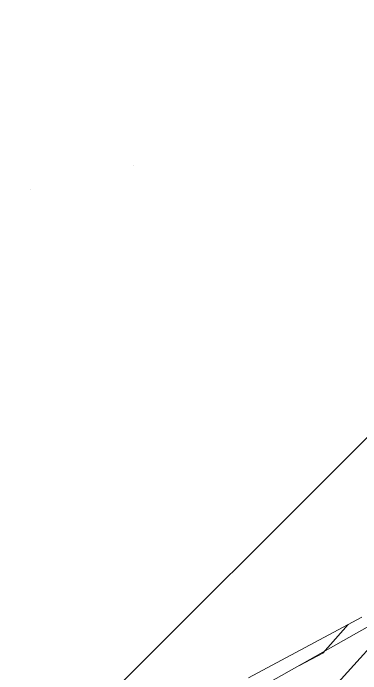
# Model space of a CAD drawing. Header units: metres. Extents: x 0 to 105485, y 0 to 425721.
# Drawn here: x 104873.22 to 104888.01, y 425373.22 to 425401.33 of the extents above; entities that cross this region are included whole.
import ezdxf

# ---------------------------------------------------------------- set-up
doc = ezdxf.new("R2010")
doc.units = ezdxf.units.M
doc.header["$MEASUREMENT"] = 0
doc.linetypes.add('KG-PERCEEL-SO', pattern=[19, 5.5, -4, 5.5, -4])
for name, color, linetype, lineweight in [('B-OI-KL-DATA_MANTELBUIS-G', 90, 'Continuous', 18), ('B-XX-GK-KADEMUUR-G', 150, 'Continuous', 18), ('B-XX-IE-MEUBILAIR_WATERWEGMEUBILAIR-G', 150, 'Continuous', 18), ('B-XX-KG-GRENS_PERCEEL-G', 150, 'KG-PERCEEL-SO', 18), ('B-XX-OG-GRENS-G', 7, 'Continuous', 18), ('B-XX-OG-WATER_HAVEN-G', 170, 'Continuous', 18), ('B-XX-VH-OPENVERHARDING_STRAATBAKSTEEN-G', 90, 'Continuous', 18)]:
    doc.layers.add(name, color=color, linetype=linetype, lineweight=lineweight)

msp = doc.modelspace()

# ---------------------------------------------------------------- linework, layer by layer
at = {"layer": 'B-OI-KL-DATA_MANTELBUIS-G', "ltscale": 0.5, "flags": 128}
msp.add_lwpolyline([(104889.74, 425375.83), (104886.63, 425372.39), (104863.37, 425359.67), (104862.1, 425358.96)], dxfattribs=at)
at = {"layer": 'B-XX-GK-KADEMUUR-G', "ltscale": 0.5}
for points in [[(104888.052, 425375.621), (104883.225, 425373.05)], [(104883.533, 425372.516), (104888.376, 425375.252)]]:
    msp.add_lwpolyline(points, dxfattribs=at)
at = {"layer": 'B-XX-IE-MEUBILAIR_WATERWEGMEUBILAIR-G', "color": 0, "true_color": 0x604a38}
for points in [[(104878.318, 425394.839, 0), (104878.318, 425394.839, 1.5)], [(104873.943, 425393.813, 0), (104873.943, 425393.813, 1.5)]]:
    msp.add_polyline3d(points, dxfattribs=at)
at = {"layer": 'B-XX-KG-GRENS_PERCEEL-G', "ltscale": 0.5, "flags": 128}
msp.add_lwpolyline([(104800.173, 425322.245), (104812.813, 425332.586), (104829.721, 425343.786), (104866.88, 425363.631), (104886.387, 425374.096), (104910.596, 425401.24)], dxfattribs=at)
at = {"layer": 'B-XX-OG-GRENS-G'}
msp.add_polyline3d([(104887.5, 425427.5, 1.567), (104892.5, 425417.5, 1.162), (104897.5, 425412.5, 1.317), (104902.5, 425407.5, 0.997), (104902.5, 425397.5, 2.066), (104897.5, 425392.5, 1.45), (104887.5, 425382.5, 2.342), (104877.5, 425372.5, 2.399), (104872.5, 425372.5, 2.411), (104867.5, 425367.5, 2.396), (104857.5, 425362.5, 2.473), (104847.5, 425357.5, 2.528), (104837.5, 425352.5, 2.596), (104832.5, 425347.5, 2.651), (104822.5, 425342.5, 2.668), (104817.5, 425337.5, 2.711), (104807.5, 425332.5, 2.715), (104792.5, 425332.5, 2.764)], dxfattribs=at)
at = {"layer": 'B-XX-OG-WATER_HAVEN-G', "ltscale": 0.5}
msp.add_lwpolyline([(104883.225, 425373.05), (104888.052, 425375.621)], dxfattribs=at)
at = {"layer": 'B-XX-VH-OPENVERHARDING_STRAATBAKSTEEN-G', "ltscale": 0.5}
msp.add_lwpolyline([(104888.376, 425375.252), (104883.533, 425372.516)], dxfattribs=at)

doc.saveas('drawing.dxf')
